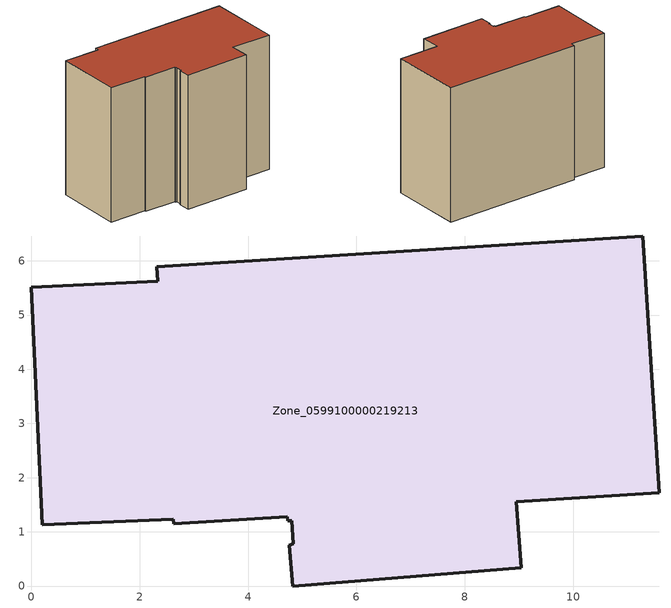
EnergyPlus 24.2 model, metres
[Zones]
Zone_0599100000219213
 floor ground (C_G): 2.62,1.24 0.2,1.13 0,5.51 2.34,5.62 2.32,5.89 11.28,6.46 11.59,1.72 8.95,1.55 9.04,0.33 4.82,0 4.76,0.75 4.84,0.78 4.81,1.2 4.73,1.2 4.72,1.28 2.62,1.15 z0
 wall outside (C_F): 0.2,1.13 2.62,1.24 2.62,1.15 4.72,1.28 4.73,1.2 4.81,1.2 4.84,0.78 4.76,0.75 4.82,0 9.04,0.33 8.95,1.55 11.59,1.72 11.28,6.46 2.32,5.89 2.34,5.62 0,5.51 0.2,1.13 z0:8.64
 roof outside (C_R): 4.81,1.2 4.84,0.78 4.76,0.75 4.82,0 9.04,0.33 8.95,1.55 11.59,1.72 11.28,6.46 2.32,5.89 2.34,5.62 0,5.51 0.2,1.13 2.62,1.24 2.62,1.15 4.72,1.28 4.73,1.2 z8.64
[BUILDING]
Pand.0599100000219213: North Axis=0; Terrain=City; Loads Convergence Tolerance Value=0.04; Temperature Convergence Tolerance Value=0.4; Solar Distribution=FullExterior; Maximum Number of Warmup Days=25; Minimum Number of Warmup Days=1
[Site:Location]
Rotterdam.The.Hague.AP_ZH_NLD Design_Conditions: Latitude=51.96; Longitude=4.45; Time Zone=1; Elevation=-4.5
[SITE:GROUNDTEMPERATURE:BUILDINGSURFACE]
18, 18, 18, 18, 18, 18, 18, 18, 18, 18, 18, 18
[MATERIAL] Thermal Absorptance=0.9; Solar Absorptance=0.7; Visible Absorptance=0.7
Name | Roughness | Thickness | Conductivity | Density | Specific Heat
G.TI.1946-1964 | MediumSmooth | 0.15 | 1 | 540 | 1210
F.TI.1946-1964 | Rough | 0.3 | 0.857143 | 1920 | 840
R.TI.1946-1964 | MediumRough | 0.2 | 0.277778 | 1500 | 1000
[CONSTRUCTION]
C_G: G.TI.1946-1964
C_F: F.TI.1946-1964
C_R: R.TI.1946-1964
[ZONE]
Zone_0599100000219213: Type=1; Multiplier=1; Ceiling Height=Autocalculate; Volume=Autocalculate; Floor Area=autocalculate; Part of Total Floor Area=Yes
[ZONEINFILTRATION:DESIGNFLOWRATE]
Infil_Zone_0599100000219213: Zone or ZoneList or Space or SpaceList=Zone_0599100000219213; Schedule=AlwaysOn; Design Flow Rate Calculation Method=Flow/Area; Flow Rate per Floor Area=0.003; Constant Term Coefficient=1; Temperature Term Coefficient=0; Velocity Term Coefficient=0; Velocity Squared Term Coefficient=0
[HVACTEMPLATE:ZONE:IDEALLOADSAIRSYSTEM]
Zone_0599100000219213: Maximum Heating Supply Air Temperature=50; Minimum Cooling Supply Air Temperature=13; Maximum Heating Supply Air Humidity Ratio=0.0156; Minimum Cooling Supply Air Humidity Ratio=0.0077; Heating Limit=NoLimit; Cooling Limit=NoLimit; Dehumidification Control Type=ConstantSensibleHeatRatio; Cooling Sensible Heat Ratio=0.7; Dehumidification Setpoint=60; Humidification Control Type=None; Humidification Setpoint=30; Outdoor Air Method=None; Outdoor Air Flow Rate per Person=0.00944; Outdoor Air Flow Rate per Zone Floor Area=0; Outdoor Air Flow Rate per Zone=0; Demand Controlled Ventilation Type=None; Outdoor Air Economizer Type=NoEconomizer; Heat Recovery Type=None; Sensible Heat Recovery Effectiveness=0.7; Latent Heat Recovery Effectiveness=0.65
[ZONECONTROL:THERMOSTAT]
ThermostatControl_Zone_0599100000219213: Zone or ZoneList=Zone_0599100000219213; Control Type Schedule=DualSetpointControlType; Control 1=Thermostat_Zone_0599100000219213; Temperature Difference Between Cutout And Setpoint=0
[THERMOSTATSETPOINT:DUALSETPOINT]
Thermostat_Zone_0599100000219213: Heating Setpoint Temperature Schedule=HeatingSetpoint_Zone_0599100000219213; Cooling Setpoint Temperature Schedule=CoolingSetpoint_Zone_0599100000219213
[SCHEDULE:COMPACT]
HeatingSetpoint_Zone_0599100000219213: Through: 12/31, For: AllDays, Until: 24:00, 21
CoolingSetpoint_Zone_0599100000219213: Through: 12/31, For: AllDays, Until: 24:00, 24
DualSetpointControlType: Through: 12/31, For: AllDays, Until: 24:00, 4
AlwaysOn: Through: 12/31, For: AllDays, Until: 24:00, 1
